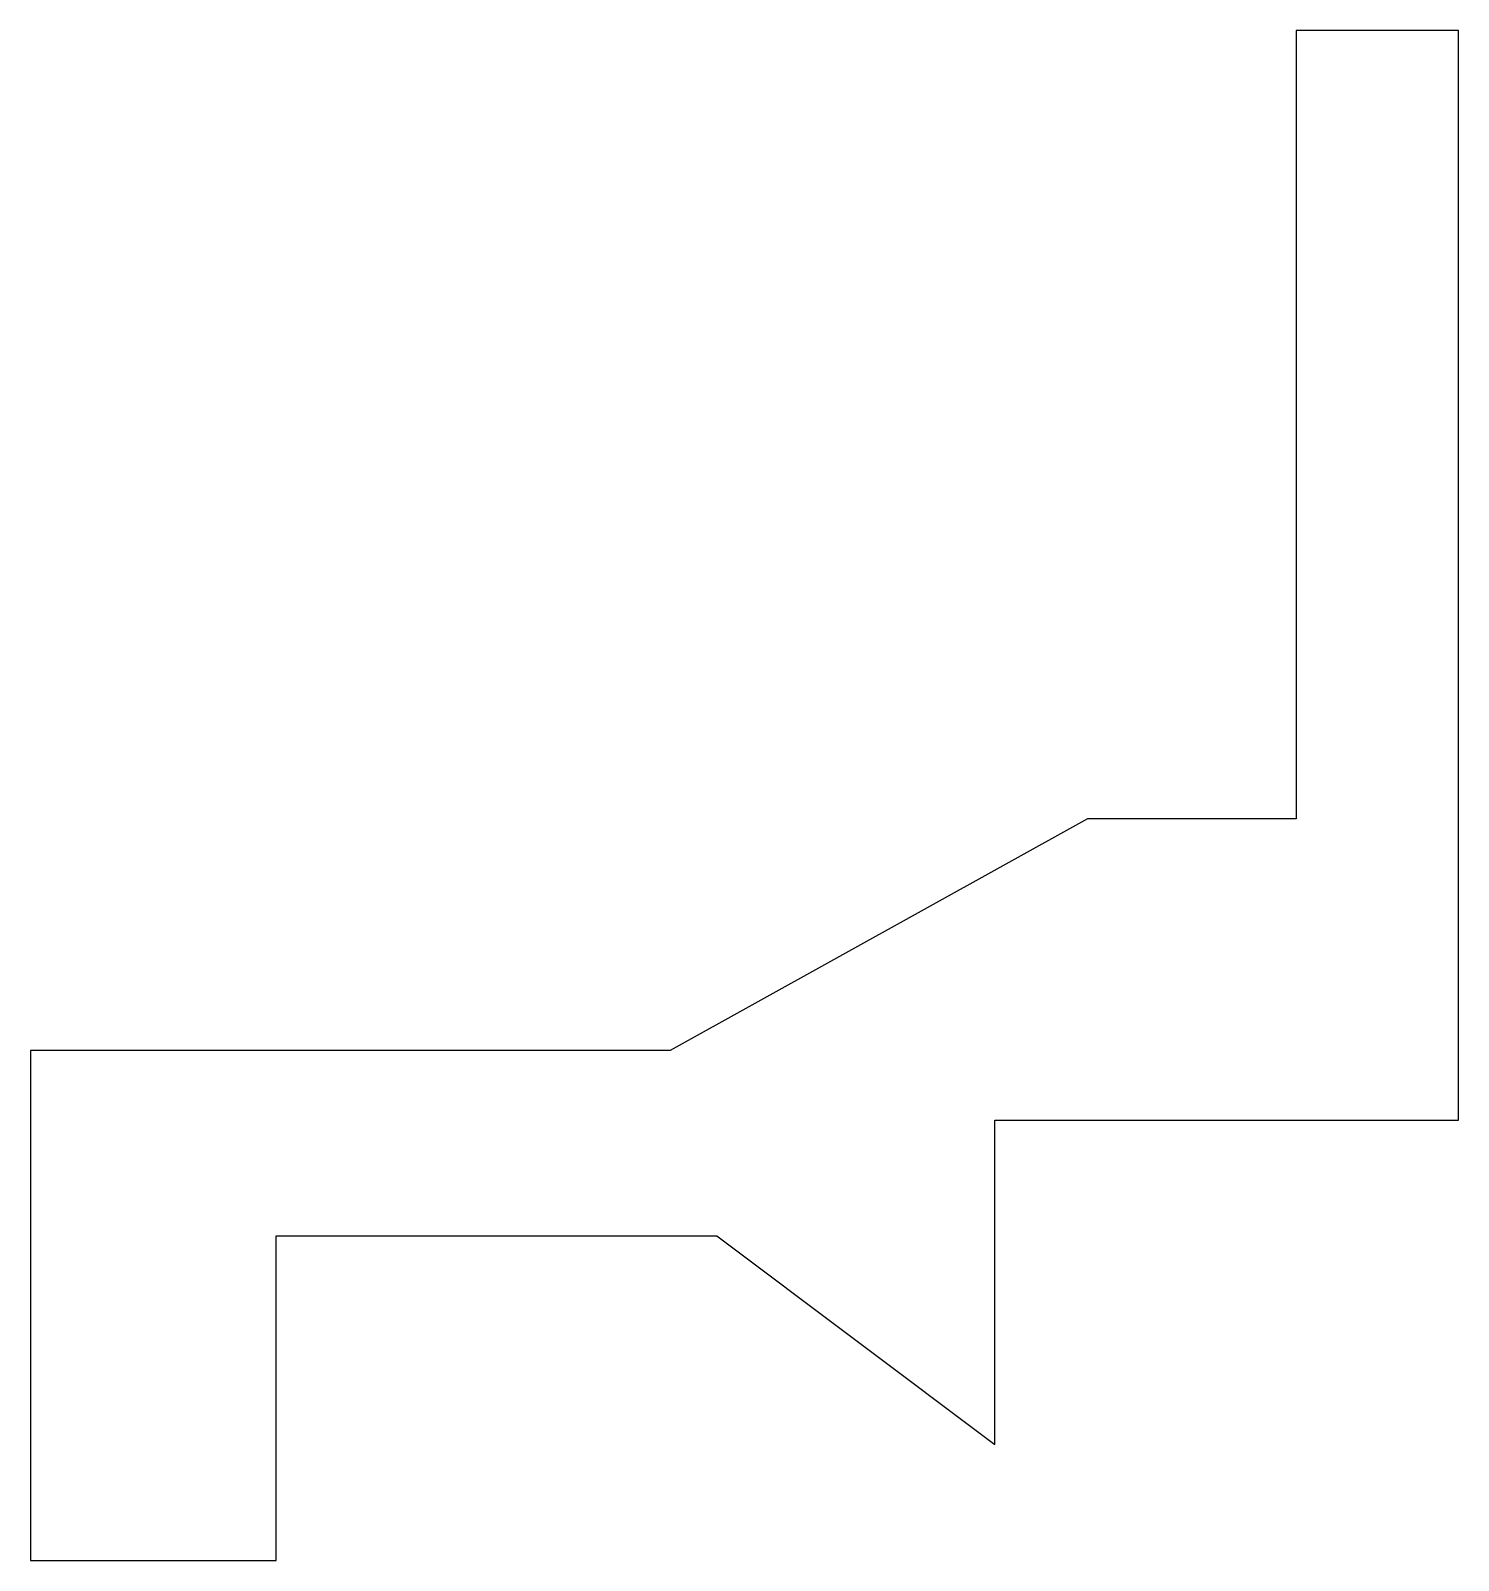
# Model space of a CAD drawing. Header units: millimetres. Extents: x 12.7 to 43.5, y 0 to 33.
import ezdxf

# ---------------------------------------------------------------- set-up
doc = ezdxf.new("R2010")
doc.units = ezdxf.units.MM
doc.layers.add('Sketch', color=7, linetype='CONTINUOUS')

msp = doc.modelspace()

# ---------------------------------------------------------------- linework, layer by layer
at = {"layer": 'Sketch'}
for p, q in [((43.5, 33), (40, 33)), ((40, 33), (40, 16)), ((43.5, 9.5), (43.5, 33)), ((35.5, 16), (26.5, 11)), ((40, 16), (35.5, 16)), ((26.5, 11), (12.7, 11)), ((12.7, 11), (12.7, 0)), ((33.5, 2.5), (33.5, 9.5)), ((33.5, 9.5), (43.5, 9.5)), ((18, 0), (18, 7)), ((18, 7), (27.5, 7)), ((27.5, 7), (33.5, 2.5)), ((12.7, 0), (18, 0))]:
    msp.add_line(p, q, dxfattribs=at)

doc.saveas('drawing.dxf')
